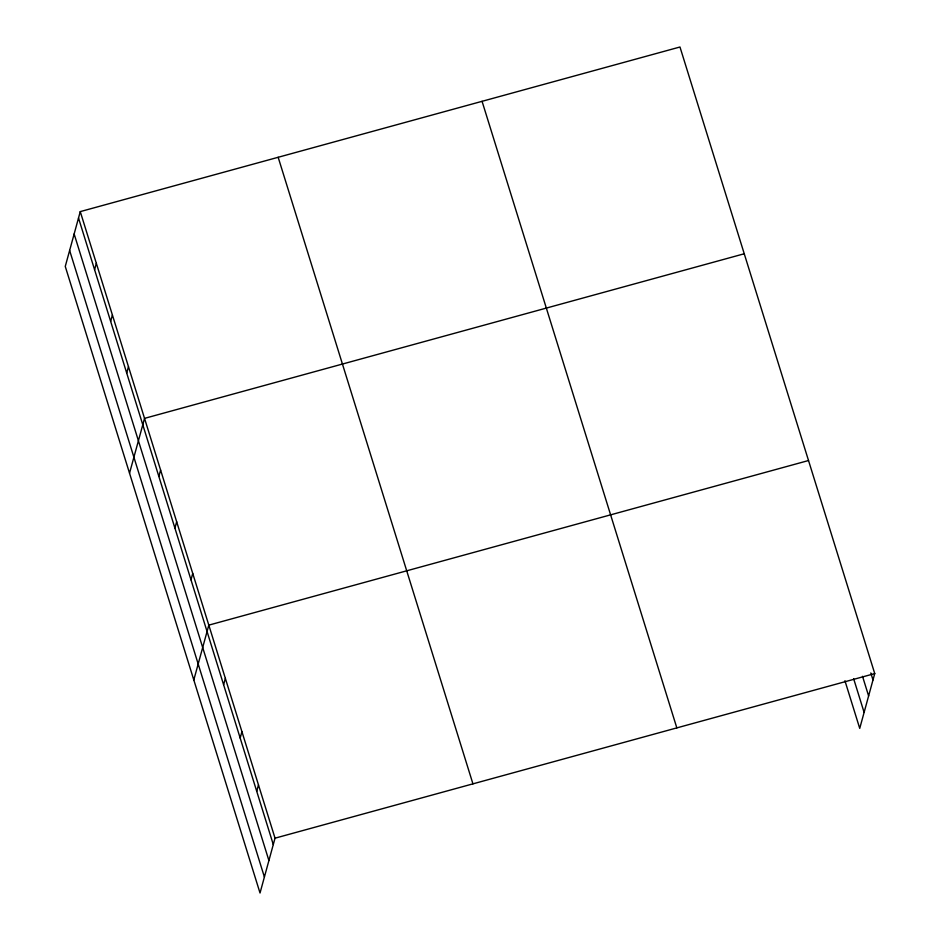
<?xml version="1.0" encoding="UTF-8"?>
<svg xmlns="http://www.w3.org/2000/svg" width="940" height="940" viewBox="0 0 940 940"><rect width="100%" height="100%" fill="white"/><g stroke="black" fill="none" stroke-linecap="round" stroke-linejoin="round"><path stroke-width="1.41" d="M80.264 211.606L65.26 266.431L260.028 893L275.032 838.175L80.264 211.606L679.973 47L874.741 673.569L859.736 728.394L844.931 680.736M94.588 269.686L96.327 263.294M110.65 321.374L112.4 314.994M126.724 373.062L128.463 366.682M129.532 473.196L144.537 418.37L744.245 253.765M158.86 476.451L160.599 470.071M174.922 528.139L176.673 521.759M190.996 579.839L192.735 573.447M193.805 679.973L208.809 625.135L808.518 460.53M223.614 684.778L225.365 678.398M240.17 738.041L241.921 731.661M256.726 791.304L258.476 784.912M275.032 838.175L874.741 673.569M870.816 672.946L872.99 679.949M862.52 676.318L868.619 695.941M853.661 678.774L864.107 712.402M482.067 101.32L676.835 727.889M278.17 157.286L472.938 783.854M78.513 217.998L273.282 844.555M74.142 233.978L268.911 860.547M69.63 250.451L264.399 877.008"/></g></svg>
